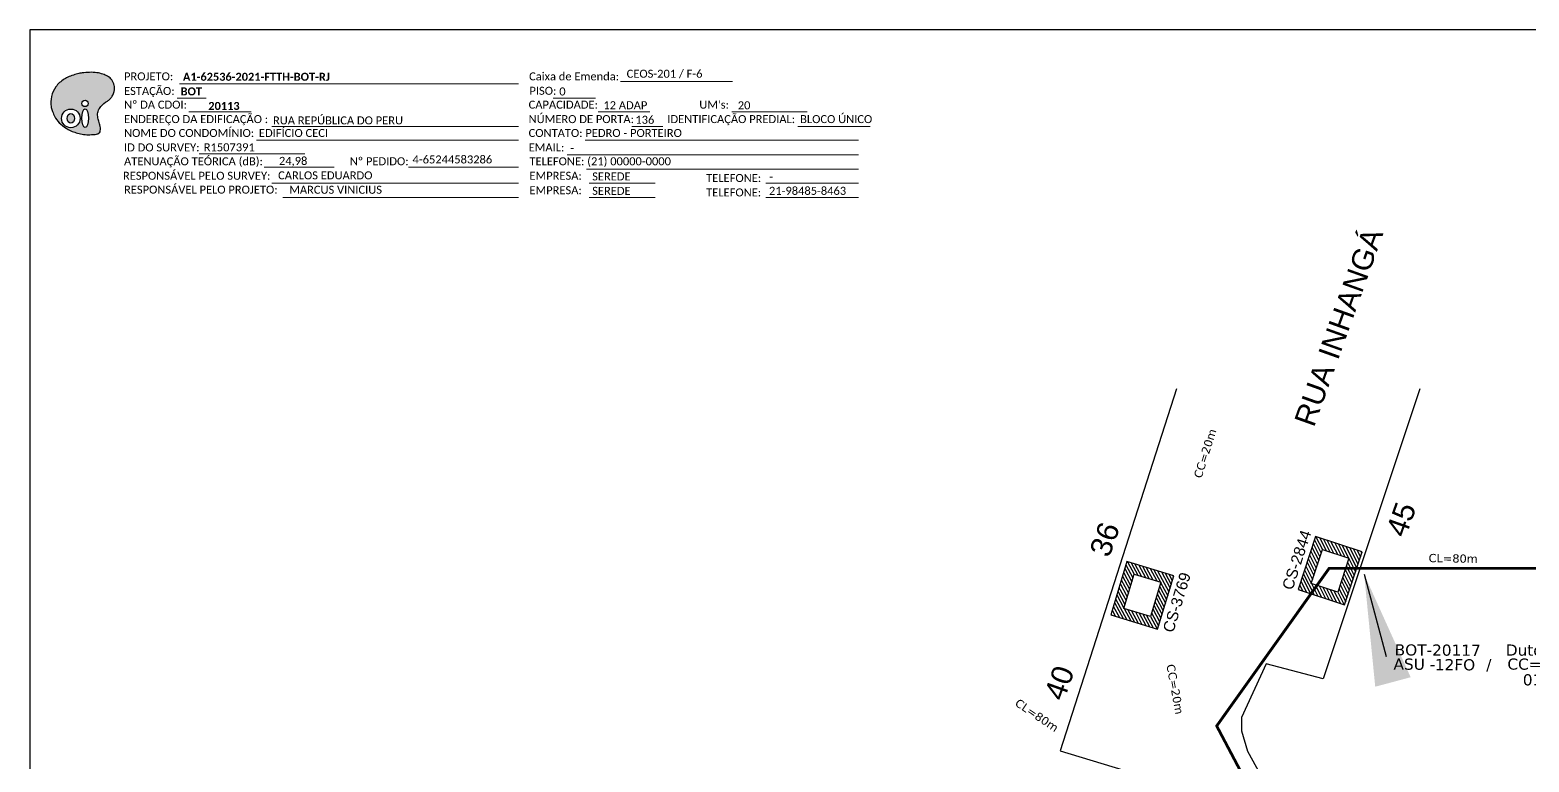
# Model space of a CAD drawing. Header units: inches. Extents: x 8603 to 10341, y 4641 to 5235.
# Drawn here: x 8603 to 8938.9, y 5070.8 to 5234.9 of the extents above; entities that cross this region are included whole.
import ezdxf
from ezdxf.enums import TextEntityAlignment as Align

# ---------------------------------------------------------------- set-up
doc = ezdxf.new("R2010")
doc.units = ezdxf.units.IN
doc.header["$MEASUREMENT"] = 0
for name, color, linetype in [('10.1-Caixas Subterrâneas', 5, 'Continuous'), ('CAP a instalar', 1, 'FENCELINE1'), ('label_cabos', 7, 'Continuous'), ('MUB', 252, 'Continuous'), ('surveys', 7, 'Continuous')]:
    doc.layers.add(name, color=color, linetype=linetype)
doc.layers.add('Comprimeto de lance', color=7, linetype='Continuous', true_color=0xf7f7f7)
doc.styles.add('ARIAL', font='arial.ttf')
doc.styles.add('siredit', font='verdana.ttf')
doc.styles.add('WMF-Calibri0', font='calibri.ttf')
doc.styles.add('WMF-Calibri1', font='calibrib.ttf')
doc.linetypes.add('FENCELINE1', pattern='A,0.25,-0.1,[133,ltypeshp.shx,S=0.1,R=0,X=-0.1,Y=0],-0.1,1', length=1.45)
doc.dimstyles.new('CC', dxfattribs={"dimtxt": 1, "dimasz": 2, "dimexe": 0.18, "dimexo": 0.0625, "dimgap": 0.09, "dimtad": 0, "dimdec": 0, "dimrnd": 1, "dimzin": 0, "dimdsep": 46, "dimtxsty": 'siredit', "dimblk": 'NONE', "dimcen": 0, "dimse1": 1, "dimse2": 1, "dimsd1": 1, "dimsd2": 1, "dimclrt": 7, "dimadec": 0, "dimazin": 0, "dimtfac": 1, "dimtdec": 0, "dimtofl": 0, "dimtmove": 0, "dimatfit": 3, "dimfxl": 0, "dimtolj": 1, "dimtzin": 0, "dimarcsym": 0})

# ---------------------------------------------------------------- blocks, each defined once
blk = doc.blocks.new('*X6')
at = {"color": 0, "linetype": 'Continuous'}
for p, q in [((-1.25, 0.34099), (-0.49099, 1.1)), ((-1.25, 0.517767), (-0.667767, 1.1)), ((-1.25, 0.694544), (-0.844544, 1.1)), ((-1.25, 0.87132), (-1.02132, 1.1)), ((-1.25, 1.048097), (-1.198097, 1.1)), ((-0.789214, 0.625), (-0.314214, 1.1)), ((-0.612437, 0.625), (-0.137437, 1.1)), ((-0.43566, 0.625), (0.03934, 1.1)), ((-0.258883, 0.625), (0.216117, 1.1)), ((-0.082107, 0.625), (0.392893, 1.1)), ((0.09467, 0.625), (0.56967, 1.1)), ((0.271447, 0.625), (0.746447, 1.1)), ((0.448223, 0.625), (0.923223, 1.1)), ((0.625, 0.625), (1.1, 1.1)), ((0.801777, 0.625), (1.25, 1.073223)), ((0.8035, 0.449947), (1.25, 0.896447)), ((0.8035, 0.27317), (1.25, 0.71967)), ((-1.25, 0.164214), (-0.8035, 0.610714)), ((-1.25, -0.012563), (-0.8035, 0.433937)), ((-1.25, -0.18934), (-0.8035, 0.25716)), ((-1.25, -0.366117), (-0.8035, 0.080383)), ((0.8035, 0.096393), (1.25, 0.542893)), ((0.8035, -0.080383), (1.25, 0.366117)), ((0.8035, -0.25716), (1.25, 0.18934)), ((0.8035, -0.433937), (1.25, 0.012563)), ((-1.25, -0.542893), (-0.8035, -0.096393)), ((-1.25, -0.71967), (-0.8035, -0.27317)), ((-1.25, -0.896447), (-0.8035, -0.449947)), ((-1.25, -1.073223), (-0.801777, -0.625)), ((-1.1, -1.1), (-0.625, -0.625)), ((-0.923223, -1.1), (-0.448223, -0.625)), ((-0.746447, -1.1), (-0.271447, -0.625)), ((-0.56967, -1.1), (-0.09467, -0.625)), ((-0.392893, -1.1), (0.082107, -0.625)), ((-0.216117, -1.1), (0.258883, -0.625)), ((-0.03934, -1.1), (0.43566, -0.625)), ((0.137437, -1.1), (0.612437, -0.625)), ((0.314214, -1.1), (0.789214, -0.625)), ((0.49099, -1.1), (1.25, -0.34099)), ((0.667767, -1.1), (1.25, -0.517767)), ((0.8035, -0.610714), (1.25, -0.164214)), ((0.844544, -1.1), (1.25, -0.694544)), ((1.02132, -1.1), (1.25, -0.87132)), ((1.198097, -1.1), (1.25, -1.048097))]:
    blk.add_line(p, q, dxfattribs=at)
blk = doc.blocks.new('MANHOLE_MQ')
at = {"color": 0, "linetype": 'Continuous'}
for p, q in [((0.00000623, 0.00000569), (-0.00000627, 0.00000569)), ((-0.00000627, 0.00000569), (-0.00000627, -0.00000531)), ((0.00000623, -0.00000531), (0.00000623, 0.00000569)), ((-0.00000404, 0.00000331), (0.00000399, 0.00000331)), ((-0.00000404, -0.00000294), (-0.00000404, 0.00000331)), ((0.00000399, 0.00000331), (0.00000399, -0.00000294)), ((0.00000399, -0.00000294), (-0.00000404, -0.00000294)), ((0.00000399, -0.00000294), (0.00000399, -0.00000294)), ((-0.00000627, -0.00000531), (0.00000623, -0.00000531))]:
    blk.add_line(p, q, dxfattribs=at)
at = {"color": 0, "linetype": 'Continuous', "xscale": 5e-06, "yscale": 5e-06, "zscale": 1e-05}
blk.add_blockref('*X6', (-0.00000002, 0.00000019), dxfattribs=at)
blk = doc.blocks.new('Inst CB DT OCUP CFOA-SM-ASU-120-S-12')
at = {"layer": 'label_cabos', "color": 0, "style": 'siredit'}
for tag, flags, p in [('ID_ATIVIDADE', 3, (1.31, 2.67)), ('FATOR', 1, (11.56, 2.55))]:
    blk.add_attdef(tag, text='', height=1, rotation=359.69, dxfattribs=dict(at, flags=flags)).set_placement(p, align=Align.MIDDLE_CENTER)
for tag, p in [('DESTINO_CABO', (3.13, 1.26)), ('TIPO_CABO', (13.11, 1.24)), ('TIPO_CABO', (1.26, 0)), ('CABO', (4.69, -0.05)), ('/', (7.71, -0.05)), ('LANCE', (10.91, 0)), ('UND', (15.96, 0)), ('FID', (13.15, -1.41))]:
    blk.add_attdef(tag, text='', height=1, rotation=359.69, dxfattribs=at).set_placement(p, align=Align.MIDDLE_CENTER)
blk.add_attdef('QTDE', (12.43, -0.47), '', height=1, rotation=359.69, dxfattribs=at)
blk = doc.blocks.new('_None')
blk = doc.blocks.new('OI')
h = blk.add_hatch(color=40)
edge = h.paths.add_edge_path()
edge.add_spline(control_points=[(4.35, -0.67), (3.92, -0.99), (3.26, -1.5), (2.81, -2.59), (2.9, -3.5), (3.06, -4.27), (3.31, -4.85), (3.37, -5.39), (3.4, -5.88), (3.2, -6.4), (2.54, -6.61), (1.65, -6.63), (0.55, -6.67), (-0.56, -6.42), (-1.61, -6.14), (-2.77, -5.61), (-3.92, -4.77), (-4.89, -3.7), (-5.34, -2.65), (-5.6, -1.94), (-5.85, -0.96), (-5.71, 0.47), (-5.1, 2.02), (-4.14, 3.02), (-3.3, 3.61), (-2.37, 4.16), (-1.36, 4.44), (-0.56, 4.7), (0.79, 4.85), (2.24, 4.97), (3.79, 4.57), (4.67, 4.21), (5.44, 3.65), (5.76, 2.99), (6.03, 2.21), (6.01, 1.46), (5.72, 0.64), (5.31, 0.08), (4.88, -0.38), (4.51, -0.55), (4.35, -0.67)], knot_values=[0, 0, 0, 0, 1.60434, 2.417191, 3.427595, 4.282808, 4.776746, 5.304182, 5.888771, 6.258406, 6.858137, 7.79129, 8.986195, 10.124242, 11.187857, 12.242908, 13.953784, 15.414161, 16.515391, 17.349188, 17.675853, 19.552021, 21.515531, 22.568638, 23.63245, 24.621084, 25.782718, 26.745347, 27.142653, 29.870543, 31.004649, 31.921532, 32.709589, 33.801391, 34.042471, 35.192333, 35.971461, 36.628871, 37.254359, 37.836911, 37.836911, 37.836911, 37.836911], degree=3, periodic=0)
h.paths.add_polyline_path([(1.13, -0.87, -1), (-0.04, -0.87, -1)], flags=16)
edge = h.paths.add_edge_path(flags=16)
edge.add_ellipse((0.56, -3.59), major_axis=(-0.02, 1.71), ratio=0.361305, start_angle=0, end_angle=360)
h.paths.add_polyline_path([(-0.36, -3.62, -1), (-3.8, -3.62, -1)], flags=16)
edge = h.paths.add_edge_path(flags=0)
edge.add_ellipse((-2.08, -3.62), major_axis=(0, 0.885), ratio=0.758294, start_angle=0, end_angle=360)
at = {"color": 40}
for centre, radius in [((-2.08, -3.62), 1.72), ((0.54, -0.87), 0.587)]:
    blk.add_circle(centre, radius, dxfattribs=at)
blk.add_ellipse((-2.08, -3.62), major_axis=(0, 0.885), ratio=0.758294, start_param=-3.141592653589792, end_param=3.141592653589792, dxfattribs=at)
blk.add_ellipse((0.56, -3.59), major_axis=(-0.02, 1.71), ratio=0.361305, dxfattribs=at)
at = {"color": 40, "start_tangent": (-0.800898, -0.598801), "end_tangent": (-0.800898, -0.598801)}
blk.add_spline([(4.35, -0.67), (3.2, -1.78), (2.9, -2.54), (2.92, -3.55), (3.12, -4.38), (3.28, -4.85), (3.37, -5.37), (3.35, -5.95), (3.2, -6.29), (2.66, -6.55), (1.73, -6.63), (0.54, -6.62), (-0.58, -6.41), (-1.6, -6.11), (-2.56, -5.67), (-3.95, -4.67), (-4.89, -3.56), (-5.37, -2.56), (-5.64, -1.78), (-5.72, -1.46), (-5.63, 0.42), (-4.84, 2.22), (-4.13, 2.99), (-3.27, 3.62), (-2.4, 4.09), (-1.3, 4.47), (-0.37, 4.72), (0.02, 4.77), (2.75, 4.8), (3.85, 4.53), (4.69, 4.16), (5.31, 3.68), (5.85, 2.73), (5.93, 2.5), (5.94, 1.35), (5.67, 0.62), (5.29, 0.08), (4.84, -0.36), (4.35, -0.67)], degree=3, dxfattribs=at)

msp = doc.modelspace()

# ---------------------------------------------------------------- linework, layer by layer
msp.add_lwpolyline([(8603.02, 4640.95), (9441.58, 4640.95), (9441.58, 5234.95), (8603.02, 5234.95), (8603.02, 4640.95)])
at = {"color": 7, "lineweight": 0}
for points in [[(8636.49, 5222.91), (8712.46, 5222.91)], [(8735.3, 5223.4), (8760.44, 5223.4)], [(8635.98, 5219.63), (8642.53, 5219.63)], [(8720.26, 5219.67), (8729.74, 5219.67)], [(8638.64, 5216.56), (8652.58, 5216.56)], [(8730.31, 5216.56), (8741.93, 5216.56)], [(8760.25, 5216.56), (8777.11, 5216.56)], [(8657.21, 5213.32), (8712.46, 5213.32)], [(8737.89, 5213.32), (8744.84, 5213.32)], [(8775.07, 5213.32), (8791.24, 5213.32)], [(8653.8, 5210.21), (8712.46, 5210.21)], [(8727.42, 5210.21), (8788.65, 5210.21)], [(8640.96, 5207.15), (8664.59, 5207.15)], [(8723.39, 5206.97), (8788.65, 5206.97)], [(8655.49, 5204.18), (8671.16, 5204.18)], [(8687.82, 5204.19), (8712.32, 5204.19)], [(8688.33, 5204.19), (8712.48, 5204.19)], [(8727.67, 5203.74), (8788.65, 5203.74)], [(8657.21, 5200.62), (8712.46, 5200.62)], [(8728.28, 5200.62), (8743.08, 5200.62)], [(8767.88, 5200.62), (8788.65, 5200.62)], [(8659.7, 5197.39), (8712.46, 5197.39)], [(8728.28, 5197.39), (8743.08, 5197.39)], [(8767.88, 5197.39), (8788.65, 5197.39)]]:
    msp.add_lwpolyline(points, dxfattribs=at)
at = {"layer": 'CAP a instalar', "color": 0, "linetype": 'FENCELINE1', "ltscale": 5, "const_width": 0.635}
msp.add_lwpolyline([(8749.64, 4911.16), (8753.64, 4914.25), (8771.39, 4921.05), (8907.93, 5005.04), (8868.9, 5078.93), (8894.09, 5114.26), (8942.01, 5114.26)], dxfattribs=at)
at = {"layer": 'MUB'}
for points in [[(8859.88, 5154.5), (8833.81, 5073.35)], [(8914.4, 5154.5), (8892.73, 5089.49), (8880.02, 5092.84), (8874.47, 5080.79), (8874.47, 5077.8), (8875.81, 5073.24), (8883.55, 5059.12), (8891.43, 5046.14), (8896.91, 5035.43), (8901.37, 5027.27), (8904.46, 5024.76), (8907.75, 5023.23), (8910.07, 5022.65), (8912.24, 5022.53), (8914, 5022.46), (8920.88, 5022.11)], [(8833.81, 5073.35), (8847.88, 5069.06), (8861.02, 5042.23), (8869.54, 5027.35), (8873.93, 5018.93), (8874.28, 5014.82), (8873.42, 5014.25), (8870.56, 5013.51), (8865.87, 5012.3), (8845.57, 5007.33), (8831.35, 5000.86)]]:
    msp.add_lwpolyline(points, dxfattribs=at)

# ---------------------------------------------------------------- block references
at = {"color": 7, "xscale": 1.213923925163968, "yscale": 1.213923925164635, "zscale": 1.213923925163967, "rotation": 0.1532896024163693}
msp.add_blockref('OI', (8614.69, 5219.53), dxfattribs=at)
at = {"layer": '10.1-Caixas Subterrâneas', "color": 30, "xscale": 999336.1072223695, "zscale": 999336.1072223695}
for p, yscale, rotation in [((8894.11, 5113.76), 999336.1072223692, 251.8224929878273), ((8852.03, 5108.25), 999336.1072223695, 253.2120321409521)]:
    msp.add_blockref('MANHOLE_MQ', p, dxfattribs=dict(at, yscale=yscale, rotation=rotation))
at = {"layer": 'label_cabos', "color": 0, "lineweight": 0}
ref = msp.add_blockref('Inst CB DT OCUP CFOA-SM-ASU-120-S-12', (8910.59, 5092.79), dxfattribs=dict(at, xscale=2.5, yscale=2.5, zscale=2.5))
ref.add_attrib('DESTINO_CABO', 'BOT-20117', dxfattribs={"color": 0, "height": 2.5, "rotation": 359.69, "style": 'siredit'}).set_placement((8918.42, 5095.94), align=Align.MIDDLE_CENTER)
ref.add_attrib('CABO', '12FO', dxfattribs={"color": 0, "height": 2.5, "rotation": 359.69, "style": 'siredit'}).set_placement((8922.3, 5092.66), align=Align.MIDDLE_CENTER)
ref.add_attrib('TIPO_CABO', 'Duto Ocup.', dxfattribs={"color": 0, "height": 2.5, "rotation": 359.69, "style": 'siredit'}).set_placement((8943.36, 5095.9), align=Align.MIDDLE_CENTER)
ref.add_attrib('/', '/', dxfattribs={"color": 0, "height": 2.5, "rotation": 359.69, "style": 'siredit'}).set_placement((8929.87, 5092.66), align=Align.MIDDLE_CENTER)
ref.add_attrib('TIPO_CABO', 'ASU - ', dxfattribs={"color": 0, "height": 2.5, "rotation": 359.69, "style": 'siredit'}).set_placement((8913.74, 5092.78), align=Align.MIDDLE_CENTER)
ref.add_attrib('FID', '01.LC5', dxfattribs={"color": 0, "height": 2.5, "rotation": 359.69, "style": 'siredit'}).set_placement((8943.46, 5089.25), align=Align.MIDDLE_CENTER)
ref.add_attrib('LANCE', 'CC=', dxfattribs={"color": 0, "height": 2.5, "rotation": 359.69, "style": 'siredit'}).set_placement((8937.86, 5092.79), align=Align.MIDDLE_CENTER)
ref.add_attrib('QTDE', '190', (8941.66, 5091.6), dxfattribs={"color": 0, "height": 2.5, "rotation": 359.69, "style": 'siredit'})
ref.add_attrib('UND', 'm', dxfattribs={"color": 0, "height": 2.5, "rotation": 359.69, "style": 'siredit'}).set_placement((8950.5, 5092.79), align=Align.MIDDLE_CENTER)

# ---------------------------------------------------------------- texts
at = {"color": 7, "linetype": 'Continuous'}
for s, height, style, p in [('CEOS-201 / F-6', 1.7927, 'WMF-Calibri0', (8736.7, 5224.24)), ('A1-62536-2021-FTTH-BOT-RJ', 1.7927, 'WMF-Calibri1', (8637.29, 5223.56)), ('BOT', 1.793, 'WMF-Calibri1', (8636.77, 5220.28)), ('0', 1.79, 'WMF-Calibri0', (8721.61, 5220.27)), ('RUA REPÚBLICA DO PERU', 1.7927, 'WMF-Calibri0', (8657.47, 5213.78)), ('136', 1.793, 'WMF-Calibri0', (8738.65, 5213.92)), ('-', 1.79, 'WMF-Calibri0', (8724.09, 5207.57)), ('CARLOS EDUARDO', 1.7927, 'WMF-Calibri0', (8658.61, 5201.46)), ('SEREDE', 1.793, 'WMF-Calibri0', (8728.98, 5201.22)), ('MARCUS VINICIUS', 1.7927, 'WMF-Calibri0', (8661.1, 5198.23)), ('SEREDE', 1.793, 'WMF-Calibri0', (8728.98, 5197.99)), ('21-98485-8463', 1.7927, 'WMF-Calibri0', (8768.59, 5197.99)), ('-', 1.79, 'WMF-Calibri0', (8768.68, 5201.18))]:
    msp.add_text(s, height=height, dxfattribs=dict(at, style=style)).set_placement(p)
at = {"color": 7, "lineweight": 0, "style": 'WMF-Calibri0'}
for s, height, p in [('PROJETO:', 1.793, (8624.09, 5223.65)), ('ESTAÇÃO:', 1.793, (8624.09, 5220.38)), ('Caixa de Emenda:', 1.7927, (8714.85, 5223.65)), ('PISO:', 1.793, (8714.92, 5220.42)), ('Nº DA CDOI:', 1.7927, (8624.09, 5217.31)), ('ENDEREÇO DA EDIFICAÇÃO :', 1.7927, (8624.09, 5214.07)), ('CAPACIDADE:', 1.7927, (8714.74, 5217.31)), ('NÚMERO DE PORTA:', 1.7927, (8714.74, 5214.07)), ('IDENTIFICAÇÃO PREDIAL:', 1.7927, (8745.82, 5214.07)), ("UM's:", 1.793, (8752.98, 5217.31)), ('BLOCO ÚNICO', 1.7927, (8775.57, 5214.07)), ('NOME DO CONDOMÍNIO:', 1.7927, (8624.09, 5210.96)), ('EDIFÍCIO CECI', 1.7927, (8654.31, 5210.96)), ('CONTATO: PEDRO - PORTEIRO', 1.7927, (8714.74, 5210.96)), ('ID DO SURVEY:', 1.7927, (8624.09, 5207.72)), ('EMAIL:', 1.793, (8714.74, 5207.72)), ('ATENUAÇÃO TEÓRICA (dB):', 1.7927, (8624.09, 5204.61)), ('Nº PEDIDO:', 1.793, (8674.68, 5204.62)), ('TELEFONE: (21) 00000-0000', 1.7927, (8714.92, 5204.61)), ('RESPONSÁVEL PELO SURVEY:', 1.7927, (8623.85, 5201.37)), ('EMPRESA:', 1.793, (8714.92, 5201.37)), ('TELEFONE:', 1.793, (8754.52, 5200.87)), ('RESPONSÁVEL PELO PROJETO:', 1.7927, (8624.09, 5198.26)), ('EMPRESA:', 1.793, (8714.92, 5198.13)), ('TELEFONE:', 1.793, (8754.52, 5197.63))]:
    msp.add_text(s, height=height, dxfattribs=at).set_placement(p)
at = {"color": 7, "linetype": 'Continuous', "style": 'WMF-Calibri1'}
msp.add_text('20113', height=1.793, dxfattribs=at).set_placement((8646.48, 5217.02), align=Align.CENTER)
at = {"color": 0, "linetype": 'Continuous', "style": 'WMF-Calibri0'}
for s, p in [('12 ADAP', (8731.48, 5217.18)), ('20', (8761.6, 5217.16)), ('R1507391', (8641.95, 5207.75))]:
    msp.add_text(s, height=1.793, dxfattribs=at).set_placement(p)
at = {"color": 0, "lineweight": 0, "style": 'WMF-Calibri0'}
msp.add_text('24,98', height=1.793, dxfattribs=at).set_placement((8658.8, 5204.7))
at = {"color": 7, "style": 'WMF-Calibri0'}
msp.add_text('4-65244583286', height=1.7927, dxfattribs=at).set_placement((8688.73, 5205.03))
at = {"layer": '10.1-Caixas Subterrâneas', "color": 30, "style": 'ARIAL'}
for s, rotation, p in [('CS-2844', 71.8225, (8885.86, 5109.2)), ('CS-3769', 73.212, (8859.16, 5099.67))]:
    msp.add_text(s, height=2.5, rotation=rotation, dxfattribs=at).set_placement(p)
at = {"layer": 'Comprimeto de lance', "ltscale": 0.5, "char_height": 1.852, "width": 22.2227, "attachment_point": 5, "style": 'siredit'}
for s, insert, rotation in [('\\A1;CC=20m', (8866.31, 5140.01), 72.6247), ('\\A1;CL=80m', (8921.89, 5116.47), 359.1008), ('\\A1;CC=20m', (8859.55, 5087.17), 280.4949), ('\\A1;CL=80m', (8828.6, 5081.31), 325.9786)]:
    msp.add_mtext(s, dxfattribs=dict(at, insert=insert, rotation=rotation))
at = {"layer": 'MUB', "style": 'ARIAL'}
msp.add_text('RUA INHANGÁ', height=4.7812, rotation=70.3274, dxfattribs=at).set_placement((8890.67, 5145.7))
at = {"layer": 'surveys', "style": 'ARIAL'}
for s, p in [('45', (8910.2, 5125.24)), ('36', (8843.79, 5120.77)), ('40', (8833.61, 5088.59))]:
    msp.add_text(s, height=4.781, rotation=70.3274, dxfattribs=at).set_placement(p, align=Align.MIDDLE_CENTER)

# ---------------------------------------------------------------- leaders
at = {"layer": 'label_cabos'}
msp.add_leader([(8901.94, 5112.94), (8906.87, 5094.48)], dimstyle='CC', override={"dimasz": 25, "dimgap": 0.09, "dimtad": 0}, dxfattribs=at)

doc.saveas('drawing.dxf')
